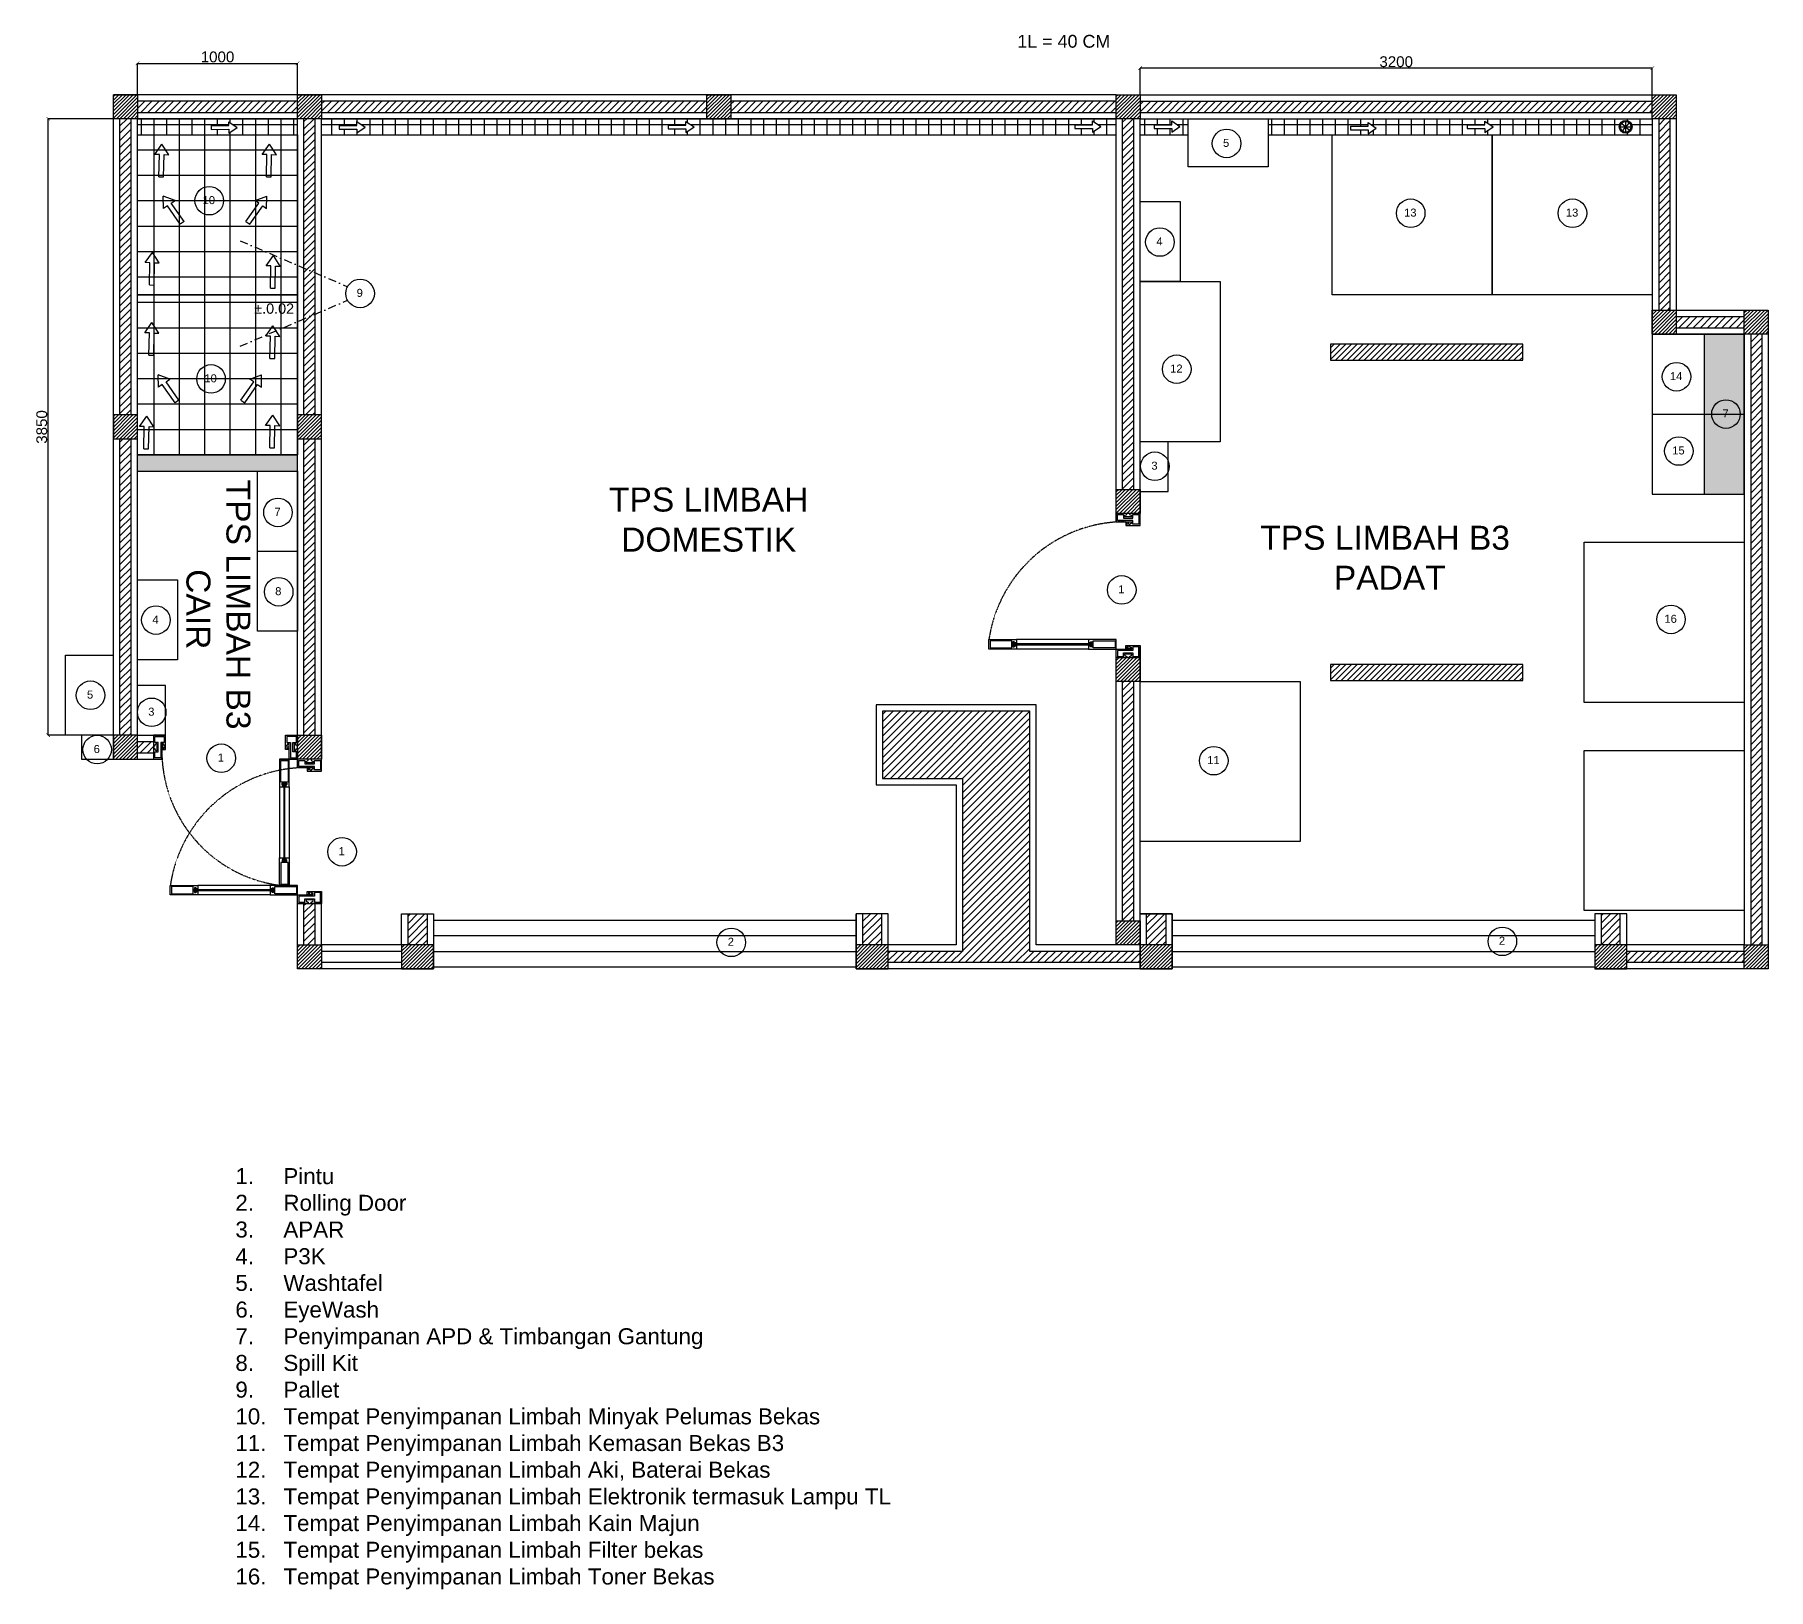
# Model space of a CAD drawing. Header units: millimetres. Extents: x -152054 to 94068, y -14280 to 90567.
# Drawn here: x -100124 to -89291, y 36570 to 46280 of the extents above; entities that cross this region are included whole.
import ezdxf

# ---------------------------------------------------------------- set-up
doc = ezdxf.new("R2010")
doc.units = ezdxf.units.MM
doc.linetypes.add('DASHDOT', pattern=[1, 0.5, -0.25, 0, -0.25])
doc.linetypes.add('HIDDEN', pattern=[0.375, 0.25, -0.125])
doc.layers.add('ALM', color=120, linetype='Continuous')
doc.styles.get("Standard").update_dxf_attribs({"font": 'arial.ttf'})
doc.dimstyles.new('ISO-25', dxfattribs={"dimtxt": 67.5, "dimasz": 22.5, "dimexe": 1.25, "dimexo": 0.625, "dimgap": 5.63, "dimtad": 1, "dimtoh": 1, "dimdec": 0, "dimtxsty": 'Standard', "dimblk": 'ARCHTICK', "dimcen": 2.5, "dimclrd": 40, "dimclre": 40, "dimclrt": 1, "dimadec": 0, "dimazin": 0, "dimtfac": 1, "dimtdec": 0, "dimtmove": 0, "dimatfit": 3, "dimldrblk": 'BOXFILLED', "dimfxl": 1, "dimarcsym": 0})

# ---------------------------------------------------------------- blocks, each defined once
blk = doc.blocks.new('_ArchTick')
at = {"color": 0, "linetype": 'ByBlock', "const_width": 0.15}
blk.add_lwpolyline([(-0.5, -0.5), (0.5, 0.5)], dxfattribs=at)
blk = doc.blocks.new('*D44')
at = {"color": 40, "lineweight": -2, "transparency": 16777216}
for p, q in [((-99631, 45755), (-100040, 45755)), ((-100039, 41905), (-100039, 45755)), ((-99631, 41905), (-100040, 41905))]:
    blk.add_line(p, q, dxfattribs=at)
at = {"layer": 'Defpoints', "color": 0, "transparency": 16777216}
for p in [(-100039, 45755), (-99631, 45755), (-99631, 41905)]:
    blk.add_point(p, dxfattribs=at)
at = {"color": 40, "lineweight": -2, "transparency": 16777216, "xscale": 22.5, "yscale": 22.5, "zscale": 22.5}
for p, rotation in [((-100039, 45755), 90), ((-100039, 41905), 270)]:
    blk.add_blockref('_ArchTick', p, dxfattribs=dict(at, rotation=rotation))
at = {"color": 1, "transparency": 16777216, "insert": (-100079, 43830), "char_height": 67.5, "attachment_point": 5, "rotation": 90}
blk.add_mtext('3850', dxfattribs=at)
blk = doc.blocks.new('_BoxFilled')
at = {"color": 0, "linetype": 'ByBlock', "lineweight": -2}
blk.add_line((-0.5, 0), (-1, 0), dxfattribs=at)
at = {"color": 0, "linetype": 'ByBlock'}
blk.add_solid([(-0.5, 0.5), (0.5, 0.5), (-0.5, -0.5), (0.5, -0.5)], dxfattribs=at)
blk = doc.blocks.new('*D45')
at = {"color": 40, "lineweight": -2, "transparency": 16777216}
for p, q in [((-99481, 45906), (-99481, 46102)), ((-99481, 46101), (-98481, 46101)), ((-98481, 45906), (-98481, 46102))]:
    blk.add_line(p, q, dxfattribs=at)
at = {"layer": 'Defpoints', "color": 0, "transparency": 16777216}
for p in [(-98481, 46101), (-99481, 45905), (-98481, 45905)]:
    blk.add_point(p, dxfattribs=at)
at = {"color": 40, "lineweight": -2, "transparency": 16777216, "xscale": 22.5, "yscale": 22.5, "zscale": 22.5, "rotation": 180}
blk.add_blockref('_ArchTick', (-99481, 46101), dxfattribs=at)
at = {"color": 40, "lineweight": -2, "transparency": 16777216, "xscale": 22.5, "yscale": 22.5, "zscale": 22.5}
blk.add_blockref('_ArchTick', (-98481, 46101), dxfattribs=at)
at = {"color": 1, "transparency": 16777216, "insert": (-98981, 46141), "char_height": 67.5, "attachment_point": 5}
blk.add_mtext('1000', dxfattribs=at)
blk = doc.blocks.new('*D52')
at = {"color": 40, "lineweight": -2, "transparency": 16777216}
for p, q in [((-93216, 45906), (-93216, 46072)), ((-90016, 46071), (-93216, 46071)), ((-90016, 45906), (-90016, 46072))]:
    blk.add_line(p, q, dxfattribs=at)
at = {"layer": 'Defpoints', "color": 0, "transparency": 16777216}
for p in [(-93216, 46071), (-93216, 45905), (-90016, 45905)]:
    blk.add_point(p, dxfattribs=at)
at = {"color": 40, "lineweight": -2, "transparency": 16777216, "xscale": 22.5, "yscale": 22.5, "zscale": 22.5, "rotation": 180}
blk.add_blockref('_ArchTick', (-93216, 46071), dxfattribs=at)
at = {"color": 40, "lineweight": -2, "transparency": 16777216, "xscale": 22.5, "yscale": 22.5, "zscale": 22.5}
blk.add_blockref('_ArchTick', (-90016, 46071), dxfattribs=at)
at = {"color": 1, "transparency": 16777216, "insert": (-91616, 46111), "char_height": 67.5, "attachment_point": 5}
blk.add_mtext('3200', dxfattribs=at)

msp = doc.modelspace()

# ---------------------------------------------------------------- hatches: boundary and pattern name
at = {"transparency": 33554559}
h = msp.add_hatch(dxfattribs=at)
h.set_pattern_fill('ANSI31', color=1, scale=5)
h.paths.add_polyline_path([(-99480.7, 45905), (-99630.7, 45905), (-99630.7, 45755), (-99480.7, 45755)])
h = msp.add_hatch(dxfattribs=at)
h.set_pattern_fill('ANSI31', color=1, scale=5)
h.paths.add_polyline_path([(-98330.7, 45905), (-98480.7, 45905), (-98480.7, 45755), (-98330.7, 45755)])
h.paths.add_polyline_path([(-95773.2, 45905), (-95923.2, 45905), (-95923.2, 45755), (-95773.2, 45755)])
h.paths.add_polyline_path([(-93215.7, 45905), (-93365.7, 45905), (-93365.7, 45755), (-93215.7, 45755)])
h.paths.add_polyline_path([(-89865.7, 45905), (-90015.7, 45905), (-90015.7, 45755), (-89865.7, 45755)])
h.paths.add_polyline_path([(-89865.7, 44560), (-90015.7, 44560), (-90015.7, 44410), (-89865.7, 44410)])
h.paths.add_polyline_path([(-89290.7, 44560), (-89440.7, 44560), (-89440.7, 44410), (-89290.7, 44410)])
h.paths.add_polyline_path([(-89290.7, 40595), (-89440.7, 40595), (-89440.7, 40445), (-89290.7, 40445)])
h.paths.add_polyline_path([(-90175.7, 40595), (-90375.7, 40595), (-90375.7, 40445), (-90175.7, 40445)])
h.paths.add_polyline_path([(-93015.7, 40595), (-93215.7, 40595), (-93215.7, 40445), (-93015.7, 40445)])
h.paths.add_polyline_path([(-93215.7, 40745), (-93365.7, 40745), (-93365.7, 40595), (-93215.7, 40595)])
h.paths.add_polyline_path([(-94790.7, 40595), (-94990.7, 40595), (-94990.7, 40445), (-94790.7, 40445)])
h.paths.add_polyline_path([(-93215.7, 42390), (-93365.4, 42390), (-93365.4, 42240), (-93215.7, 42240)])
h.paths.add_polyline_path([(-97630.5, 40595), (-97830.5, 40595), (-97830.5, 40445), (-97630.5, 40445)])
h.paths.add_polyline_path([(-98330.7, 40595), (-98480.7, 40595), (-98480.7, 40445), (-98330.7, 40445)])
h.paths.add_polyline_path([(-98330.7, 41905), (-98480.7, 41905), (-98480.7, 41755), (-98330.7, 41755)])
h.paths.add_polyline_path([(-99480.7, 41905), (-99630.7, 41905), (-99630.7, 41755), (-99480.7, 41755)])
h.paths.add_polyline_path([(-98330.7, 43905), (-98480.7, 43905), (-98480.7, 43755), (-98330.7, 43755)])
h.paths.add_polyline_path([(-99480.7, 43905), (-99630.7, 43905), (-99630.7, 43755), (-99480.7, 43755)])
h = msp.add_hatch()
h.set_pattern_fill('ANSI31', color=1, scale=10)
h.paths.add_polyline_path([(-98480.7, 45865), (-99480.7, 45865), (-99480.7, 45795), (-98480.7, 45795)])
h = msp.add_hatch()
h.set_pattern_fill('ANSI31', color=1, scale=10)
h.paths.add_polyline_path([(-95923.2, 45865), (-98330.7, 45865), (-98330.7, 45795), (-95923.2, 45795)])
h = msp.add_hatch()
h.set_pattern_fill('ANSI31', color=1, scale=10)
h.paths.add_polyline_path([(-93365.7, 45865), (-95773.2, 45865), (-95773.2, 45795), (-93365.7, 45795)])
h = msp.add_hatch()
h.set_pattern_fill('ANSI31', color=1, scale=10)
h.paths.add_polyline_path([(-90015.7, 45865), (-93215.7, 45865), (-93215.7, 45795), (-90015.7, 45795)])
h = msp.add_hatch()
h.set_pattern_fill('ANSI31', color=1, scale=10)
h.paths.add_polyline_path([(-99520.7, 45755), (-99590.7, 45755), (-99590.7, 43905), (-99520.7, 43905)])
h = msp.add_hatch()
h.set_pattern_fill('ANSI37', color=4, scale=25, angle=45)
h.paths.add_polyline_path([(-90015.7, 45755), (-92415.7, 45755), (-92415.7, 45655), (-90015.7, 45655)])
h.paths.add_polyline_path([(-91172, 45716.5), (-91061.9, 45716.7), (-91061.9, 45739.9), (-91010.8, 45705.2), (-91061.8, 45670.2), (-91061.8, 45693.5), (-91172, 45693.3)], flags=16)
h.paths.add_polyline_path([(-91740.2, 45696.7), (-91791.2, 45661.8), (-91791.3, 45685), (-91901.4, 45684.9), (-91901.4, 45708.1), (-91791.3, 45708.3), (-91791.3, 45731.5)], flags=16)
h.paths.add_polyline_path([(-90142.4, 45705, -1), (-90222.3, 45705, -1)], flags=16)
h.paths.add_polyline_path([(-90148.9, 45705, -1), (-90215.9, 45705, -1)], flags=0)
h.paths.add_polyline_path([(-92915.7, 45755), (-93215.7, 45755), (-93215.7, 45655), (-92915.7, 45655)])
h.paths.add_polyline_path([(-93129, 45717.9), (-93018.9, 45718.1), (-93018.9, 45741.3), (-92967.8, 45706.5), (-93018.8, 45671.6), (-93018.8, 45694.8), (-93129, 45694.7)], flags=16)
h.paths.add_polyline_path([(-93365.7, 45755), (-98330.7, 45755), (-98330.7, 45655), (-93365.7, 45655)])
h.paths.add_polyline_path([(-96003.3, 45704), (-96054.3, 45669), (-96054.3, 45692.3), (-96164.4, 45692.1), (-96164.4, 45715.4), (-96054.3, 45715.5), (-96054.4, 45738.8)], flags=16)
h.paths.add_polyline_path([(-93623.7, 45694.6), (-93623.7, 45717.9), (-93513.6, 45718), (-93513.7, 45741.3), (-93462.6, 45706.5), (-93513.6, 45671.6), (-93513.6, 45694.8)], flags=16)
h.paths.add_polyline_path([(-98058.8, 45702.2), (-98109.8, 45667.3), (-98109.8, 45690.5), (-98219.9, 45690.4), (-98219.9, 45713.6), (-98109.8, 45713.8), (-98109.9, 45737)], flags=16)
h.paths.add_polyline_path([(-98480.7, 45755), (-99480.7, 45755), (-99480.7, 45655), (-98480.7, 45655)])
h.paths.add_polyline_path([(-98859.1, 45700.9), (-98910.1, 45665.9), (-98910.1, 45689.2), (-99020.2, 45689), (-99020.3, 45712.2), (-98910.2, 45712.4), (-98910.2, 45735.6)], flags=16)
h = msp.add_hatch()
h.set_pattern_fill('ANSI31', color=1, scale=10)
h.paths.add_polyline_path([(-98370.7, 45755), (-98440.7, 45755), (-98440.7, 43905), (-98370.7, 43905)])
h = msp.add_hatch()
h.set_pattern_fill('ANSI31', color=1, scale=10)
h.paths.add_polyline_path([(-93255.7, 45755), (-93325.7, 45755), (-93325.7, 43440.3), (-93255.7, 43440.3)])
h = msp.add_hatch()
h.set_pattern_fill('ANSI31', color=1, scale=10)
h.paths.add_polyline_path([(-89905.7, 45755), (-89975.7, 45755), (-89975.7, 44560), (-89905.7, 44560)])
at = {"true_color": 0x939598, "transparency": 33554483}
h = msp.add_hatch(dxfattribs=at)
h.set_pattern_fill('ANSI37', color=252, scale=50, angle=45)
h.paths.add_polyline_path([(-98480.7, 45655), (-99480.7, 45655), (-99480.7, 44655), (-98480.7, 44655)])
h.paths.add_polyline_path([(-98480.7, 44655), (-99480.7, 44655), (-99480.7, 43655), (-98480.7, 43655)])
h = msp.add_hatch()
h.set_pattern_fill('ANSI31', color=1, scale=10)
h.paths.add_polyline_path([(-89440.7, 44520), (-89865.7, 44520), (-89865.7, 44450), (-89440.7, 44450)])
at = {"true_color": 0xf8d731}
h = msp.add_hatch(dxfattribs=at)
h.set_pattern_fill('ANSI31', color=40, scale=8)
h.set_pattern_definition([(45, (5075.41, -4810.244), (-17.960512, 17.960512), [])])
h.paths.add_polyline_path([(-90825.5, 44346.3), (-92025.5, 44346.3), (-92025.5, 44296.3), (-92025.5, 44246.3), (-90825.5, 44246.3)])
at = {"true_color": 0x939598}
h = msp.add_hatch(color=252, dxfattribs=at)
h.dxf.hatch_style = 1
h.paths.add_polyline_path([(-89440.7, 44410), (-89690.7, 44410), (-89690.7, 43410), (-89440.7, 43410)])
h = msp.add_hatch()
h.set_pattern_fill('ANSI31', color=1, scale=10)
h.paths.add_polyline_path([(-89330.7, 44410), (-89400.7, 44410), (-89400.7, 40595), (-89330.7, 40595)])
h = msp.add_hatch()
h.set_pattern_fill('ANSI31', color=1, scale=10)
h.paths.add_polyline_path([(-99520.7, 43755), (-99590.7, 43755), (-99590.7, 41905), (-99520.7, 41905)])
h = msp.add_hatch()
h.set_pattern_fill('ANSI31', color=1, scale=10)
h.paths.add_polyline_path([(-98370.7, 43755), (-98440.7, 43755), (-98440.7, 41905), (-98370.7, 41905)])
h = msp.add_hatch(color=252, dxfattribs=at)
h.dxf.hatch_style = 1
h.paths.add_polyline_path([(-98480.7, 43655), (-99480.7, 43655), (-99480.7, 43555), (-98480.7, 43555)])
at = {"transparency": 33554559}
h = msp.add_hatch(dxfattribs=at)
h.set_pattern_fill('ANSI31', color=1, scale=5)
h.paths.add_polyline_path([(-93215.7, 43440.3), (-93365.7, 43440.3), (-93365.7, 43290.3), (-93215.7, 43290.3)])
at = {"true_color": 0xed1f24}
h = msp.add_hatch(dxfattribs=at)
h.set_pattern_fill('ANSI31', color=240, scale=15, angle=-90)
h.set_pattern_definition([(315, (-96508.226, 49931.14), (33.67596, 33.67596), [])])
h.paths.add_polyline_path([(-93268.1, 42450.6), (-93281.6, 42457.3), (-93283.1, 42456.4), (-93269.6, 42449.7)])
at = {"true_color": 0xf8d731}
h = msp.add_hatch(dxfattribs=at)
h.set_pattern_fill('ANSI31', color=40, scale=8)
h.set_pattern_definition([(45, (5075.41, -6810.244), (-17.960512, 17.960512), [])])
h.paths.add_polyline_path([(-90825.5, 42346.3), (-92025.5, 42346.3), (-92025.5, 42296.3), (-92025.5, 42246.3), (-90825.5, 42246.3)])
h = msp.add_hatch()
h.set_pattern_fill('ANSI31', color=1, scale=10)
h.paths.add_polyline_path([(-93255.7, 42240), (-93325.7, 42240), (-93325.7, 40745), (-93255.7, 40745)])
h = msp.add_hatch()
h.set_pattern_fill('ANSI31', color=1, scale=10)
h.paths.add_polyline_path([(-93215.7, 40555), (-93905.7, 40555), (-93905.7, 42055), (-94825.7, 42055), (-94825.7, 41635), (-94615.7, 41635), (-94325.7, 41635), (-94325.7, 40555), (-94790.7, 40555), (-94790.7, 40485), (-93215.7, 40485)])
h = msp.add_hatch()
h.set_pattern_fill('ANSI31', color=1, scale=10)
h.paths.add_polyline_path([(-99381, 41865), (-99480.7, 41865), (-99480.7, 41795), (-99381, 41795)])
at = {"true_color": 0xed1f24}
h = msp.add_hatch(dxfattribs=at)
h.set_pattern_fill('ANSI31', color=240, scale=15)
h.set_pattern_definition([(45, (-106021.87, 38612.424), (-33.67596, 33.67596), [])])
h.paths.add_polyline_path([(-98541.3, 41852.5), (-98548.1, 41839.1), (-98547.2, 41837.6), (-98540.4, 41851)])
h = msp.add_hatch()
h.set_pattern_fill('ANSI31', color=1, scale=10)
h.paths.add_polyline_path([(-98370.7, 40854.6), (-98440.7, 40854.6), (-98440.7, 40595), (-98370.7, 40595)])
h = msp.add_hatch(dxfattribs=at)
h.set_pattern_fill('ANSI31', color=240, scale=15, angle=-90)
h.set_pattern_definition([(315, (-101623.226, 48395.79), (33.67596, 33.67596), [])])
h.paths.add_polyline_path([(-98383.1, 40915.3), (-98396.6, 40922), (-98398.1, 40921.1), (-98384.6, 40914.3)])
h = msp.add_hatch()
h.set_pattern_fill('ANSI31', color=1, scale=10)
h.paths.add_polyline_path([(-97670.5, 40790), (-97790.7, 40790), (-97790.7, 40595), (-97670.5, 40595)])
h = msp.add_hatch()
h.set_pattern_fill('ANSI31', color=1, scale=10)
h.paths.add_polyline_path([(-94830.7, 40790), (-94950.7, 40790), (-94950.7, 40595), (-94830.7, 40595)])
h = msp.add_hatch()
h.set_pattern_fill('ANSI31', color=1, scale=10)
h.paths.add_polyline_path([(-93055.7, 40790), (-93175.7, 40790), (-93175.7, 40595), (-93055.7, 40595)])
h = msp.add_hatch()
h.set_pattern_fill('ANSI31', color=1, scale=10)
h.paths.add_polyline_path([(-90215.7, 40790), (-90335.7, 40790), (-90335.7, 40595), (-90215.7, 40595)])
h = msp.add_hatch()
h.set_pattern_fill('ANSI31', color=1, scale=10)
h.paths.add_polyline_path([(-89440.7, 40555), (-90175.7, 40555), (-90175.7, 40485), (-89440.7, 40485)])

# ---------------------------------------------------------------- linework, layer by layer
for points in [[(-93365.7, 45905), (-99630.7, 45905)], [(-99630.7, 41755), (-99630.7, 45905)], [(-98480.7, 45865), (-99480.7, 45865)], [(-95923.2, 45865), (-98330.7, 45865)], [(-93365.7, 45865), (-95773.2, 45865)], [(-93365.7, 45905), (-89865.7, 45905), (-89865.7, 44560), (-89290.7, 44560), (-89290.7, 40445), (-90325.7, 40445)], [(-93215.7, 45865), (-90015.7, 45865)], [(-99590.7, 43905), (-99590.7, 45755)], [(-99520.7, 43905), (-99520.7, 45755)], [(-99480.7, 45795), (-98480.7, 45795)], [(-99480.7, 41905), (-99480.7, 45755)], [(-98480.7, 45755), (-99480.7, 45755)], [(-99480.7, 45755), (-98480.7, 45755)], [(-98910.2, 45712.4), (-98910.2, 45735.6), (-98859.1, 45700.9)], [(-98480.7, 41905), (-98480.7, 45755)], [(-98440.7, 43905), (-98440.7, 45755)], [(-98370.7, 43905), (-98370.7, 45755)], [(-98330.7, 45795), (-95923.2, 45795)], [(-98330.7, 41795), (-98330.7, 45755)], [(-93365.7, 45755), (-98330.7, 45755)], [(-98330.7, 45755), (-93365.7, 45755)], [(-98109.8, 45713.8), (-98109.9, 45737), (-98058.8, 45702.2)], [(-96164.4, 45715.4), (-96054.3, 45715.5)], [(-96164.4, 45715.4), (-96164.4, 45692.1)], [(-96054.3, 45715.5), (-96054.4, 45738.8), (-96003.3, 45704)], [(-95773.2, 45795), (-93365.7, 45795)], [(-93623.7, 45717.9), (-93513.6, 45718)], [(-93623.7, 45717.9), (-93623.7, 45694.6)], [(-93513.6, 45718), (-93513.7, 45741.3), (-93462.6, 45706.5)], [(-93365.7, 43236), (-93365.7, 45755)], [(-93325.7, 43440.3), (-93325.7, 45755)], [(-93255.7, 43440.3), (-93255.7, 45755)], [(-93215.7, 45795), (-90015.7, 45795)], [(-93215.7, 43215.4), (-93215.7, 45755), (-90015.7, 45755), (-90015.7, 44410), (-89440.7, 44410), (-89440.7, 40595), (-90175.7, 40595), (-90175.7, 40790), (-90375.7, 40790), (-90375.7, 40595)], [(-93215.7, 45755), (-90015.7, 45755)], [(-93129, 45717.9), (-93018.9, 45718.1)], [(-93129, 45717.9), (-93129, 45694.7)], [(-93018.9, 45718.1), (-93018.9, 45741.3), (-92967.8, 45706.5)], [(-92915.7, 45755), (-92415.7, 45755), (-92415.7, 45455), (-92915.7, 45455), (-92915.7, 45755)], [(-91791.3, 45708.3), (-91791.3, 45731.5), (-91740.2, 45696.7)], [(-91172, 45716.5), (-91061.9, 45716.7)], [(-91172, 45716.5), (-91172, 45693.3)], [(-91061.9, 45716.7), (-91061.9, 45739.9), (-91010.8, 45705.2)], [(-90207.5, 45727.1), (-90157.2, 45682.9)], [(-90160.3, 45730.1), (-90204.5, 45679.8)], [(-90182.4, 45738.4), (-90182.4, 45671.5)], [(-89975.7, 45755), (-89975.7, 44560)], [(-89905.7, 45755), (-89905.7, 44560)], [(-99480.7, 45655), (-98480.7, 45655)], [(-99480.7, 45655), (-98480.7, 45655), (-98480.7, 44655), (-99480.7, 44655), (-99480.7, 45655)], [(-99020.3, 45712.2), (-98910.2, 45712.4)], [(-99020.3, 45712.2), (-99020.2, 45689)], [(-99020.2, 45689), (-98910.1, 45689.2)], [(-98910.1, 45689.2), (-98910.1, 45665.9), (-98859.1, 45700.9)], [(-98330.7, 45655), (-93365.7, 45655)], [(-98219.9, 45713.6), (-98109.8, 45713.8)], [(-98219.9, 45713.6), (-98219.9, 45690.4)], [(-98219.9, 45690.4), (-98109.8, 45690.5)], [(-98109.8, 45690.5), (-98109.8, 45667.3), (-98058.8, 45702.2)], [(-96164.4, 45692.1), (-96054.3, 45692.3)], [(-96054.3, 45692.3), (-96054.3, 45669), (-96003.3, 45704)], [(-93623.7, 45694.6), (-93513.6, 45694.8)], [(-93513.6, 45694.8), (-93513.6, 45671.6), (-93462.6, 45706.5)], [(-93215.7, 45655), (-92915.7, 45655)], [(-93129, 45694.7), (-93018.8, 45694.8)], [(-93018.8, 45694.8), (-93018.8, 45671.6), (-92967.8, 45706.5)], [(-92415.7, 45655), (-90015.7, 45655)], [(-92015.7, 45655), (-91015.7, 45655), (-91015.7, 44655), (-92015.7, 44655), (-92015.7, 45655)], [(-91901.4, 45708.1), (-91791.3, 45708.3)], [(-91901.4, 45708.1), (-91901.4, 45684.9)], [(-91901.4, 45684.9), (-91791.3, 45685)], [(-91791.3, 45685), (-91791.2, 45661.8), (-91740.2, 45696.7)], [(-91172, 45693.3), (-91061.8, 45693.5)], [(-91061.8, 45693.5), (-91061.8, 45670.2), (-91010.8, 45705.2)], [(-91015.7, 45655), (-90015.7, 45655), (-90015.7, 44655), (-91015.7, 44655), (-91015.7, 45655)], [(-90215.9, 45705), (-90148.9, 45705)], [(-99344.4, 45531.6), (-99373.7, 45532.2), (-99328.4, 45595.8)], [(-99347, 45392.6), (-99344.4, 45531.6)], [(-99315, 45531.1), (-99285.6, 45530.5), (-99328.4, 45595.8)], [(-99317.7, 45392), (-99315, 45531.1)], [(-98672.2, 45531.6), (-98701.6, 45532.2), (-98656.3, 45595.8)], [(-98674.9, 45392.6), (-98672.2, 45531.6)], [(-98642.9, 45531.1), (-98613.5, 45530.5), (-98656.3, 45595.8)], [(-98645.5, 45392), (-98642.9, 45531.1)], [(-99347, 45392.6), (-99317.7, 45392)], [(-98674.9, 45392.6), (-98645.5, 45392)], [(-99294.5, 45210.8), (-99318.5, 45193.8), (-99319.8, 45271.9)], [(-99270.6, 45227.7), (-99246.6, 45244.7), (-99319.8, 45271.9)], [(-99214.3, 45097.2), (-99294.5, 45210.8)], [(-99190.3, 45114.2), (-99270.6, 45227.7)], [(-98803.1, 45114.2), (-98722.9, 45227.7)], [(-98779.2, 45097.2), (-98698.9, 45210.8)], [(-98722.9, 45227.7), (-98746.8, 45244.7), (-98673.7, 45271.9)], [(-98698.9, 45210.8), (-98674.9, 45193.8), (-98673.7, 45271.9)], [(-93215.7, 45237.6), (-92965.7, 45237.6), (-92965.7, 44737.6), (-93215.7, 44737.6), (-93215.7, 45237.6)], [(-99190.3, 45114.2), (-99214.3, 45097.2)], [(-98803.1, 45114.2), (-98779.2, 45097.2)], [(-99403.6, 44856.1), (-99432.9, 44856.6), (-99387.7, 44920.3)], [(-99406.3, 44717), (-99403.6, 44856.1)], [(-99374.2, 44855.5), (-99344.9, 44854.9), (-99387.7, 44920.3)], [(-99376.9, 44716.4), (-99374.2, 44855.5)], [(-98647.5, 44836), (-98676.8, 44836.5), (-98631.5, 44900.2)], [(-98618.1, 44835.4), (-98588.8, 44834.8), (-98631.5, 44900.2)], [(-98650.1, 44696.9), (-98647.5, 44836)], [(-98620.8, 44696.3), (-98618.1, 44835.4)], [(-99480.7, 44655), (-98480.7, 44655), (-98480.7, 43655), (-99480.7, 43655), (-99480.7, 44655)], [(-99406.3, 44717), (-99376.9, 44716.4)], [(-98650.1, 44696.9), (-98620.8, 44696.3)], [(-93215.7, 44737.6), (-92715.7, 44737.6), (-92715.7, 43737.6), (-93215.7, 43737.6), (-93215.7, 44737.6)], [(-99406.5, 44417.4), (-99435.8, 44417.9), (-99390.6, 44481.6)], [(-99409.2, 44278.3), (-99406.5, 44417.4)], [(-99377.1, 44416.8), (-99347.8, 44416.2), (-99390.6, 44481.6)], [(-99379.8, 44277.7), (-99377.1, 44416.8)], [(-98650.4, 44397.3), (-98679.7, 44397.8), (-98634.5, 44461.5)], [(-98621, 44396.7), (-98591.7, 44396.1), (-98634.5, 44461.5)], [(-89865.7, 44520), (-89440.7, 44520)], [(-89865.7, 44450), (-89440.7, 44450)], [(-98653.1, 44258.2), (-98650.4, 44397.3)], [(-98623.7, 44257.6), (-98621, 44396.7)], [(-92025.5, 44296.3), (-92025.5, 44246.3), (-90825.5, 44246.3), (-90825.5, 44346.3), (-92025.5, 44346.3), (-92025.5, 44296.3)], [(-89690.7, 44410), (-89690.7, 43410), (-89440.7, 43410), (-89440.7, 44410), (-89690.7, 44410)], [(-89400.7, 44410), (-89400.7, 40595)], [(-89330.7, 44410), (-89330.7, 40595)], [(-99409.2, 44278.3), (-99379.8, 44277.7)], [(-98653.1, 44258.2), (-98623.7, 44257.6)], [(-99326.6, 44095), (-99350.6, 44078.1), (-99351.8, 44156.2)], [(-99302.6, 44112), (-99278.6, 44128.9), (-99351.8, 44156.2)], [(-99246.3, 43981.4), (-99326.6, 44095)], [(-99222.3, 43998.4), (-99302.6, 44112)], [(-98835.2, 43998.4), (-98754.9, 44112)], [(-98811.2, 43981.4), (-98730.9, 44095)], [(-98754.9, 44112), (-98778.9, 44128.9), (-98705.7, 44156.2)], [(-98730.9, 44095), (-98707, 44078.1), (-98705.7, 44156.2)], [(-99222.3, 43998.4), (-99246.3, 43981.4)], [(-98835.2, 43998.4), (-98811.2, 43981.4)], [(-99438.4, 43833.1), (-99467.7, 43833.6), (-99422.4, 43897.3)], [(-99409, 43832.5), (-99379.7, 43831.9), (-99422.4, 43897.3)], [(-98651.2, 43838.8), (-98680.6, 43839.4), (-98635.3, 43903)], [(-98621.9, 43838.2), (-98592.5, 43837.7), (-98635.3, 43903)], [(-90015.7, 43910), (-89440.7, 43910)], [(-99441, 43694), (-99438.4, 43833.1)], [(-99411.7, 43693.4), (-99409, 43832.5)], [(-98653.9, 43699.7), (-98651.2, 43838.8)], [(-98624.5, 43699.2), (-98621.9, 43838.2)], [(-99590.7, 41905), (-99590.7, 43755)], [(-99520.7, 41905), (-99520.7, 43755)], [(-99441, 43694), (-99411.7, 43693.4)], [(-98653.9, 43699.7), (-98624.5, 43699.2)], [(-98440.7, 41905), (-98440.7, 43755)], [(-98370.7, 41905), (-98370.7, 43755)], [(-93215.7, 43426.6), (-93041.2, 43426.6), (-93041.2, 43737.6), (-93215.7, 43737.6)], [(-99480.7, 43655), (-98480.7, 43655)], [(-99480.7, 43555), (-98480.7, 43555)], [(-98980.7, 43555), (-98480.7, 43555), (-98480.7, 42555), (-98730.7, 42555), (-98730.7, 43555)], [(-93215.7, 43290.3), (-93365.7, 43290.3)], [(-98730.7, 43055), (-98480.7, 43055)], [(-90440.7, 43110), (-89440.7, 43110), (-89440.7, 42110), (-90440.7, 42110), (-90440.7, 43110)], [(-99480.7, 42876.3), (-99230.7, 42876.3), (-99230.7, 42376.3), (-99480.7, 42376.3), (-99480.7, 42876.3)], [(-93365.7, 40595), (-93365.7, 42502.3)], [(-93215.7, 40790), (-93215.7, 42464.8)], [(-99630.7, 41905), (-99930.7, 41905), (-99930.7, 42405), (-99630.7, 42405)], [(-93365.4, 42390), (-93215.7, 42390)], [(-93340.7, 42390), (-93215.7, 42390)], [(-92025.5, 42296.3), (-92025.5, 42246.3), (-90825.5, 42246.3), (-90825.5, 42346.3), (-92025.5, 42346.3), (-92025.5, 42296.3)], [(-99480.7, 41905), (-99306.2, 41905), (-99306.2, 42216), (-99480.7, 42216)], [(-93325.7, 40745), (-93325.7, 42240)], [(-93255.7, 40745), (-93255.7, 42240)], [(-93215.7, 42240), (-92215.7, 42240), (-92215.7, 41240), (-93215.7, 41240), (-93215.7, 42240)], [(-93215.7, 40595), (-93865.7, 40595), (-93865.7, 42095), (-94865.7, 42095), (-94865.7, 41595), (-94615.7, 41595), (-94365.7, 41595)], [(-93215.7, 40555), (-93905.7, 40555), (-93905.7, 42055), (-94825.7, 42055), (-94825.7, 41635), (-94615.7, 41635), (-94325.7, 41635)], [(-99630.7, 41905), (-99830.7, 41905), (-99830.7, 41755), (-99630.7, 41755)], [(-99480.7, 41905), (-99306.2, 41905)], [(-99480.7, 41865), (-99381, 41865)], [(-99381, 41905), (-99381, 41755)], [(-98555.6, 41905), (-98480.7, 41905)], [(-98480.7, 41780), (-98480.7, 41905)], [(-98480.7, 41755.2), (-98480.7, 41905)], [(-99630.7, 41755), (-99326.7, 41755)], [(-99480.7, 41795), (-99381, 41795)], [(-98593, 41755), (-98480.7, 41755)], [(-98330.7, 41755), (-98480.7, 41755)], [(-98480.7, 41700.6), (-98480.7, 41755)], [(-98330.7, 41680.1), (-98330.7, 41795)], [(-90440.7, 41810), (-89440.7, 41810), (-89440.7, 40810), (-90440.7, 40810), (-90440.7, 41810)], [(-94325.7, 41635), (-94325.7, 40555)], [(-94365.7, 41595), (-94365.7, 40595)], [(-97830.7, 40445), (-98480.7, 40445), (-98480.7, 40966.9)], [(-98480.4, 40854.6), (-98330.7, 40854.6)], [(-98455.7, 40854.6), (-98330.7, 40854.6)], [(-98440.7, 40595), (-98440.7, 40854.6)], [(-98370.7, 40595), (-98370.7, 40854.6)], [(-97830.7, 40595), (-98330.7, 40595), (-98330.7, 40929.5)], [(-97830.7, 40595), (-97830.7, 40790), (-97630.5, 40790), (-97630.5, 40445), (-97830.7, 40445)], [(-97790.7, 40595), (-97790.7, 40790)], [(-97670.5, 40790), (-97670.5, 40595)], [(-97630.7, 40749.5), (-94990.7, 40749.5)], [(-94990.7, 40445), (-94990.7, 40790)], [(-94790.7, 40595), (-94790.7, 40790), (-94990.7, 40790), (-94990.7, 40595)], [(-94950.7, 40790), (-94950.7, 40595)], [(-94830.7, 40595), (-94830.7, 40790)], [(-94790.7, 40595), (-94790.7, 40790)], [(-93015.7, 40595), (-93015.7, 40790), (-93215.7, 40790), (-93215.7, 40790)], [(-93175.7, 40595), (-93175.7, 40790)], [(-93055.7, 40790), (-93055.7, 40595)], [(-93015.7, 40749.5), (-90375.7, 40749.5)], [(-90335.7, 40790), (-90335.7, 40595)], [(-90215.7, 40595), (-90215.7, 40790)], [(-97630.7, 40654.5), (-94990.7, 40654.5)], [(-93015.7, 40654.5), (-90375.7, 40654.5)], [(-97830.5, 40555), (-98330.7, 40555)], [(-97630.7, 40554.5), (-94990.7, 40554.5)], [(-94365.7, 40595), (-94790.7, 40595)], [(-94325.7, 40555), (-94790.7, 40555)], [(-93215.7, 40595), (-93865.7, 40595)], [(-93015.7, 40595), (-93015.7, 40445)], [(-93015.7, 40554.5), (-90375.7, 40554.5)], [(-90375.7, 40595), (-90375.7, 40445)], [(-89440.7, 40555), (-90175.7, 40555)], [(-97830.7, 40485), (-98330.7, 40485)], [(-97830.5, 40485), (-97830.7, 40485)], [(-97630.7, 40458.7), (-94990.7, 40458.7)], [(-93365.7, 40445), (-94990.7, 40445)], [(-93215.7, 40485), (-94790.7, 40485)], [(-93015.7, 40445), (-93365.7, 40445)], [(-93015.7, 40458.7), (-90375.7, 40458.7)], [(-90325.7, 40445), (-90375.7, 40445)], [(-89440.7, 40485), (-90175.7, 40485)]]:
    msp.add_lwpolyline(points)
for points in [[(-99630.7, 45905), (-99480.7, 45905), (-99480.7, 45755), (-99630.7, 45755)], [(-98330.7, 45755), (-98480.7, 45755), (-98480.7, 45905), (-98330.7, 45905)], [(-95773.2, 45755), (-95923.2, 45755), (-95923.2, 45905), (-95773.2, 45905)], [(-93215.7, 45755), (-93365.7, 45755), (-93365.7, 45905), (-93215.7, 45905)], [(-89865.7, 45755), (-90015.7, 45755), (-90015.7, 45905), (-89865.7, 45905)], [(-89865.7, 44410), (-90015.7, 44410), (-90015.7, 44560), (-89865.7, 44560)], [(-89290.7, 44410), (-89440.7, 44410), (-89440.7, 44560), (-89290.7, 44560)], [(-90015.7, 43410), (-89440.7, 43410), (-89440.7, 44410), (-90015.7, 44410)], [(-99630.7, 43755), (-99480.7, 43755), (-99480.7, 43905), (-99630.7, 43905)], [(-98480.7, 43755), (-98330.7, 43755), (-98330.7, 43905), (-98480.7, 43905)], [(-93215.7, 43290.3), (-93365.7, 43290.3), (-93365.7, 43440.3), (-93215.7, 43440.3)], [(-93215.4, 42240), (-93365.4, 42240), (-93365.4, 42390), (-93215.4, 42390)], [(-99630.7, 41755), (-99480.7, 41755), (-99480.7, 41905), (-99630.7, 41905)], [(-98330.7, 41755), (-98480.7, 41755), (-98480.7, 41905), (-98330.7, 41905)], [(-93215.7, 40595), (-93365.7, 40595), (-93365.7, 40745), (-93215.7, 40745)], [(-93015.7, 40445), (-93215.7, 40445), (-93215.7, 40790), (-93015.7, 40790)], [(-98330.7, 40445), (-98480.7, 40445), (-98480.7, 40595), (-98330.7, 40595)], [(-97830.5, 40445), (-97630.5, 40445), (-97630.5, 40595), (-97830.5, 40595)], [(-94990.7, 40445), (-94790.7, 40445), (-94790.7, 40595), (-94990.7, 40595)], [(-93215.7, 40445), (-93015.7, 40445), (-93015.7, 40595), (-93215.7, 40595)], [(-90375.7, 40445), (-90175.7, 40445), (-90175.7, 40595), (-90375.7, 40595)], [(-89290.7, 40445), (-89440.7, 40445), (-89440.7, 40595), (-89290.7, 40595)]]:
    msp.add_lwpolyline(points, close=True)
at = {"color": 5, "linetype": 'DASHDOT', "ltscale": 100}
for points in [[(-98840.4, 44993.5), (-98168.3, 44706.2)], [(-98840.4, 44334.3), (-98168.3, 44621.6)]]:
    msp.add_lwpolyline(points, dxfattribs=at)
for radius in [40, 33.5]:
    msp.add_circle((-90182.4, 45705), radius)
at = {"color": 5}
for centre in [(-92676, 45600.6), (-99032.9, 45243.2), (-91525.3, 45165.3), (-90514.5, 45165.3), (-93092.7, 44985), (-98089.8, 44663.9), (-99021.6, 44130.1), (-92987.1, 44191.1), (-89864.4, 44143.7), (-89555.5, 43910.5), (-89849.9, 43679.7), (-93123.9, 43584.6), (-98603.3, 43296.3), (-93330.7, 42812.5), (-98598.8, 42800.6), (-99365.8, 42623.8), (-89898.8, 42628.1), (-99774.7, 42154.6), (-99392.3, 42047.9), (-99733.1, 41814.9), (-98957.8, 41761.4), (-92755.8, 41745.6), (-98202.5, 41176.8), (-95770.9, 40611), (-90952.6, 40617.3)]:
    msp.add_circle(centre, 89.2, dxfattribs=at)
at = {"layer": 'ALM'}
for p, q in [((-93537.7, 42502.3), (-93988.7, 42502.3)), ((-93537.7, 42442.4), (-93988.7, 42442.4)), ((-98593, 41583), (-98593, 41131.9)), ((-98533.1, 41583), (-98533.1, 41131.9)), ((-98652.7, 40966.9), (-99103.7, 40966.9)), ((-98652.7, 40907), (-99103.7, 40907))]:
    msp.add_line(p, q, dxfattribs=at)
for points in [[(-93268.1, 43237.9), (-93268.1, 43229.7), (-93281.6, 43222.9), (-93281.6, 43215.4), (-93215.7, 43215.4), (-93215.7, 43290.3), (-93281.6, 43290.3), (-93281.6, 43282.8), (-93268.1, 43276.1), (-93268.1, 43268.6), (-93290.6, 43268.6), (-93313, 43268.6), (-93313, 43276.1), (-93299.6, 43282.8), (-93299.6, 43290.3), (-93365.4, 43290.3), (-93365.4, 43237.9)], [(-93358, 43245.4), (-93358, 43282.8), (-93320.5, 43282.8), (-93320.5, 43261.1), (-93290.6, 43261.1), (-93260.6, 43261.1), (-93260.6, 43282.8), (-93223.2, 43282.8), (-93223.2, 43222.9), (-93260.6, 43222.9), (-93260.6, 43245.4)], [(-93283.1, 43215.4), (-93283.1, 43223.8), (-93269.6, 43230.6), (-93269.6, 43236.4), (-93290.6, 43236.4), (-93290.6, 43222.9), (-93298.1, 43222.9), (-93298.1, 43236.4), (-93305.5, 43236.4), (-93305.5, 43215.4)], [(-93988.7, 42481.3), (-93996.2, 42481.3), (-94003, 42487.3), (-94010.4, 42487.3), (-94010.4, 42457.3), (-94003, 42457.3), (-93996.2, 42463.3), (-93988.7, 42463.3), (-93988.7, 42442.4), (-94160.9, 42442.4), (-94160.9, 42449.9), (-94160.9, 42449.9), (-94160.9, 42494.8), (-94160.9, 42494.8), (-94160.9, 42502.3), (-93988.7, 42502.3)], [(-94017.9, 42494.8), (-94153.5, 42494.8), (-94153.5, 42449.9), (-94017.9, 42449.9)], [(-93537.7, 42481.3), (-93530.2, 42481.3), (-93523.4, 42487.3), (-93515.9, 42487.3), (-93515.9, 42457.3), (-93523.4, 42457.3), (-93530.2, 42463.3), (-93537.7, 42463.3), (-93537.7, 42442.4), (-93365.4, 42442.4), (-93365.4, 42449.9), (-93365.4, 42449.9), (-93365.4, 42494.8), (-93365.4, 42494.8), (-93365.4, 42502.3), (-93537.7, 42502.3)], [(-93508.5, 42494.8), (-93372.9, 42494.8), (-93372.9, 42449.9), (-93508.5, 42449.9)], [(-93268.1, 42442.4), (-93268.1, 42450.6), (-93281.6, 42457.3), (-93281.6, 42464.8), (-93215.7, 42464.8), (-93215.7, 42390), (-93281.6, 42390), (-93281.6, 42397.4), (-93268.1, 42404.2), (-93268.1, 42411.7), (-93290.6, 42411.7), (-93313, 42411.7), (-93313, 42404.2), (-93299.6, 42397.4), (-93299.6, 42390), (-93365.4, 42390), (-93365.4, 42442.4)], [(-93283.1, 42464.8), (-93283.1, 42456.4), (-93269.6, 42449.7), (-93269.6, 42443.9), (-93290.6, 42443.9), (-93290.6, 42457.3), (-93298.1, 42457.3), (-93298.1, 42443.9), (-93305.5, 42443.9), (-93305.5, 42464.8)], [(-93358, 42434.9), (-93358, 42397.4), (-93320.5, 42397.4), (-93320.5, 42419.2), (-93290.6, 42419.2), (-93260.6, 42419.2), (-93260.6, 42397.4), (-93223.2, 42397.4), (-93223.2, 42457.3), (-93260.6, 42457.3), (-93260.6, 42434.9)], [(-99328.6, 41852.5), (-99320.4, 41852.5), (-99313.7, 41839.1), (-99306.2, 41839.1), (-99306.2, 41905), (-99381, 41905), (-99381, 41839.1), (-99373.6, 41839.1), (-99366.8, 41852.5), (-99359.3, 41852.5), (-99359.3, 41830.1), (-99359.3, 41807.6), (-99366.8, 41807.6), (-99373.6, 41821.1), (-99381, 41821.1), (-99381, 41755.2), (-99328.6, 41755.2)], [(-99336.1, 41762.7), (-99373.6, 41762.7), (-99373.6, 41800.1), (-99351.8, 41800.1), (-99351.8, 41830.1), (-99351.8, 41860), (-99373.6, 41860), (-99373.6, 41897.5), (-99313.7, 41897.5), (-99313.7, 41860), (-99336.1, 41860)], [(-99306.2, 41837.6), (-99314.6, 41837.6), (-99321.3, 41851), (-99327.1, 41851), (-99327.1, 41830.1), (-99313.7, 41830.1), (-99313.7, 41822.6), (-99327.1, 41822.6), (-99327.1, 41815.1), (-99306.2, 41815.1)], [(-98533.1, 41852.5), (-98541.3, 41852.5), (-98548.1, 41839.1), (-98555.6, 41839.1), (-98555.6, 41905), (-98480.7, 41905), (-98480.7, 41839.1), (-98488.2, 41839.1), (-98494.9, 41852.5), (-98502.4, 41852.5), (-98502.4, 41830.1), (-98502.4, 41807.6), (-98494.9, 41807.6), (-98488.2, 41821.1), (-98480.7, 41821.1), (-98480.7, 41755.2), (-98533.1, 41755.2)], [(-98555.6, 41837.6), (-98547.2, 41837.6), (-98540.4, 41851), (-98534.6, 41851), (-98534.6, 41830.1), (-98548.1, 41830.1), (-98548.1, 41822.6), (-98534.6, 41822.6), (-98534.6, 41815.1), (-98555.6, 41815.1)], [(-98525.6, 41762.7), (-98488.2, 41762.7), (-98488.2, 41800.1), (-98509.9, 41800.1), (-98509.9, 41830.1), (-98509.9, 41860), (-98488.2, 41860), (-98488.2, 41897.5), (-98548.1, 41897.5), (-98548.1, 41860), (-98525.6, 41860)], [(-98572, 41583), (-98572, 41590.5), (-98578, 41597.2), (-98578, 41604.7), (-98548.1, 41604.7), (-98548.1, 41597.2), (-98554.1, 41590.5), (-98554.1, 41583), (-98533.1, 41583), (-98533.1, 41755.2), (-98540.6, 41755.2), (-98540.6, 41755.2), (-98585.5, 41755.2), (-98585.5, 41755.2), (-98593, 41755.2), (-98593, 41583)], [(-98585.5, 41612.2), (-98585.5, 41747.7), (-98540.6, 41747.7), (-98540.6, 41612.2)], [(-98383.1, 41702.5), (-98383.1, 41694.3), (-98396.6, 41687.6), (-98396.6, 41680.1), (-98330.7, 41680.1), (-98330.7, 41755), (-98396.6, 41755), (-98396.6, 41747.5), (-98383.1, 41740.7), (-98383.1, 41733.2), (-98405.6, 41733.2), (-98428, 41733.2), (-98428, 41740.7), (-98414.6, 41747.5), (-98414.6, 41755), (-98480.4, 41755), (-98480.4, 41702.5)], [(-98473, 41710), (-98473, 41747.5), (-98435.5, 41747.5), (-98435.5, 41725.8), (-98405.6, 41725.8), (-98375.6, 41725.8), (-98375.6, 41747.5), (-98338.2, 41747.5), (-98338.2, 41687.6), (-98375.6, 41687.6), (-98375.6, 41710)], [(-98398.1, 41680.1), (-98398.1, 41688.5), (-98384.6, 41695.2), (-98384.6, 41701), (-98405.6, 41701), (-98405.6, 41687.6), (-98413.1, 41687.6), (-98413.1, 41701), (-98420.5, 41701), (-98420.5, 41680.1)], [(-98572, 41139.7), (-98572, 41132.2), (-98578, 41125.4), (-98578, 41118), (-98548.1, 41118), (-98548.1, 41125.4), (-98554.1, 41132.2), (-98554.1, 41139.7), (-98533.1, 41139.7), (-98533.1, 40967.5), (-98540.6, 40967.5), (-98540.6, 40967.5), (-98585.5, 40967.5), (-98585.5, 40967.5), (-98593, 40967.5), (-98593, 41139.7)], [(-98585.5, 41110.5), (-98585.5, 40974.9), (-98540.6, 40974.9), (-98540.6, 41110.5)], [(-99103.7, 40946), (-99111.2, 40946), (-99118, 40952), (-99125.4, 40952), (-99125.4, 40922), (-99118, 40922), (-99111.2, 40928), (-99103.7, 40928), (-99103.7, 40907), (-99275.9, 40907), (-99275.9, 40914.5), (-99275.9, 40914.5), (-99275.9, 40959.4), (-99275.9, 40959.4), (-99275.9, 40966.9), (-99103.7, 40966.9)], [(-99132.9, 40959.4), (-99268.5, 40959.4), (-99268.5, 40914.5), (-99132.9, 40914.5)], [(-98652.7, 40946), (-98645.2, 40946), (-98638.4, 40952), (-98630.9, 40952), (-98630.9, 40922), (-98638.4, 40922), (-98645.2, 40928), (-98652.7, 40928), (-98652.7, 40907), (-98480.4, 40907), (-98480.4, 40914.5), (-98480.4, 40914.5), (-98480.4, 40959.4), (-98480.4, 40959.4), (-98480.4, 40966.9), (-98652.7, 40966.9)], [(-98623.5, 40959.4), (-98487.9, 40959.4), (-98487.9, 40914.5), (-98623.5, 40914.5)], [(-98383.1, 40907), (-98383.1, 40915.3), (-98396.6, 40922), (-98396.6, 40929.5), (-98330.7, 40929.5), (-98330.7, 40854.6), (-98396.6, 40854.6), (-98396.6, 40862.1), (-98383.1, 40868.8), (-98383.1, 40876.3), (-98405.6, 40876.3), (-98428, 40876.3), (-98428, 40868.8), (-98414.6, 40862.1), (-98414.6, 40854.6), (-98480.4, 40854.6), (-98480.4, 40907)], [(-98473, 40899.5), (-98473, 40862.1), (-98435.5, 40862.1), (-98435.5, 40883.8), (-98405.6, 40883.8), (-98375.6, 40883.8), (-98375.6, 40862.1), (-98338.2, 40862.1), (-98338.2, 40922), (-98375.6, 40922), (-98375.6, 40899.5)], [(-98398.1, 40929.5), (-98398.1, 40921.1), (-98384.6, 40914.3), (-98384.6, 40908.5), (-98405.6, 40908.5), (-98405.6, 40922), (-98413.1, 40922), (-98413.1, 40908.5), (-98420.5, 40908.5), (-98420.5, 40929.5)]]:
    msp.add_lwpolyline(points, close=True, dxfattribs=at)
at = {"layer": 'ALM', "color": 251}
for points in [[(-93988.7, 42475.3), (-94004.5, 42475.3), (-94004.5, 42469.3), (-93988.7, 42469.3), (-93988.7, 42463.3), (-94010.4, 42463.3), (-94010.4, 42481.3), (-93988.7, 42481.3)], [(-94004.5, 42469.3), (-93521.9, 42469.3), (-93521.9, 42475.3), (-94004.5, 42475.3)], [(-93537.7, 42475.3), (-93521.9, 42475.3), (-93521.9, 42469.3), (-93537.7, 42469.3), (-93537.7, 42463.3), (-93515.9, 42463.3), (-93515.9, 42481.3), (-93537.7, 42481.3)], [(-98566, 41583), (-98566, 41598.7), (-98560.1, 41598.7), (-98560.1, 41583), (-98554.1, 41583), (-98554.1, 41604.7), (-98572, 41604.7), (-98572, 41583)], [(-98560.1, 41116.2), (-98560.1, 41598.7), (-98566, 41598.7), (-98566, 41116.2)], [(-98566, 41139.7), (-98566, 41124), (-98560, 41124), (-98560, 41139.7), (-98554.1, 41139.7), (-98554.1, 41118), (-98572, 41118), (-98572, 41139.7)], [(-99103.7, 40940), (-99119.5, 40940), (-99119.5, 40934), (-99103.7, 40934), (-99103.7, 40928), (-99125.4, 40928), (-99125.4, 40946), (-99103.7, 40946)], [(-99119.5, 40934), (-98636.9, 40934), (-98636.9, 40940), (-99119.5, 40940)], [(-98652.7, 40940), (-98636.9, 40940), (-98636.9, 40934), (-98652.7, 40934), (-98652.7, 40928), (-98630.9, 40928), (-98630.9, 40946), (-98652.7, 40946)]]:
    msp.add_lwpolyline(points, close=True, dxfattribs=at)
at = {"layer": 'ALM', "color": 251, "linetype": 'HIDDEN', "ltscale": 0.35}
for centre, radius, start, end in [((-93308.4, 42376), 861.9, 89.82866, 171.57773), ((-98483.3, 41806.2), 845.4, 179.41171, 262.80002), ((-98423.4, 40840.7), 861.9, 89.82866, 171.57773)]:
    msp.add_arc(centre, radius, start, end, dxfattribs=at)

# ---------------------------------------------------------------- texts
at = {"attachment_point": 1}
for s, width, gutter_width, insert, char_height in [('1L = 40 CM', 709.868, 17.5, (-93983.2, 46278.9), 80), ('%%P.0.02', 288.235, 10, (-98751.3, 44601.4), 64.22), ('\\pxqc;{\\C3;TPS LIMBAH\\PDOMESTIK}', 1936.507, 17.5, (-96880, 43451.7), 150), ('\\pxqc;{\\C3;TPS LIMBAH B3  PADAT}', 1936.507, 17.5, (-92624.3, 43213.2), 150), ('\\pxi-2,l3,t4;1.^IPintu\\P2.^IRolling Door\\P3.^IAPAR\\P4.^IP3K\\P5.^IWashtafel\\P6.^IEyeWash\\P7.^IPenyimpanan APD & Timbangan Gantung\\P8.^ISpill Kit\\P9.^IPallet\\P10.^ITempat Penyimpanan Limbah Minyak Pelumas Bekas\\P11.^ITempat Penyimpanan Limbah Kemasan Bekas B3\\P12.^ITempat Penyimpanan Limbah Aki, Baterai Bekas\\P13.^ITempat Penyimpanan Limbah Elektronik termasuk Lampu TL\\P14.^ITempat Penyimpanan Limbah Kain Majun\\P15.^ITempat Penyimpanan Limbah Filter bekas\\P16.^ITempat Penyimpanan Limbah Toner Bekas', 4431.857, 12.5, (-98969.5, 39201), 100)]:
    msp.add_mtext_dynamic_manual_height_columns(s, width=width, gutter_width=gutter_width, heights=[0], dxfattribs=dict(at, insert=insert, char_height=char_height))
at = {"color": 5, "char_height": 50, "attachment_point": 1}
for s, insert in [('\\pxqc;5', (-92725.7, 45629.4)), ('\\pxqc;10', (-99082.6, 45271.9)), ('\\pxqc;13', (-91575.1, 45194)), ('\\pxqc;13', (-90564.2, 45194)), ('\\pxqc;4', (-93142.5, 45013.8)), ('\\pxqc;9', (-98139.6, 44692.7)), ('\\pxqc;12', (-93036.8, 44219.8)), ('\\pxqc;10', (-99071.4, 44158.8)), ('\\pxqc;14', (-89914.1, 44172.4)), ('\\pxqc;7', (-89605.3, 43939.3)), ('\\pxqc;15', (-89899.7, 43708.5)), ('\\pxqc;3', (-93173.7, 43613.4)), ('\\pxqc;7', (-98653.1, 43325)), ('\\pxqc;8', (-98648.5, 42829.3)), ('\\pxqc;1', (-93380.4, 42841.2)), ('\\pxqc;4', (-99415.6, 42652.5)), ('\\pxqc;16', (-89948.6, 42656.9)), ('\\pxqc;5', (-99824.5, 42183.4)), ('\\pxqc;3', (-99442, 42076.7)), ('\\pxqc;6', (-99782.8, 41843.7)), ('\\pxqc;1', (-99007.5, 41790.2)), ('\\pxqc;11', (-92805.5, 41774.4)), ('\\pxqc;1', (-98252.3, 41205.6)), ('\\pxqc;2', (-95820.7, 40639.8)), ('\\pxqc;2', (-91002.3, 40646.1))]:
    msp.add_mtext_dynamic_manual_height_columns(s, width=94.502, gutter_width=12.5, heights=[0], dxfattribs=dict(at, insert=insert))
at = {"insert": (-98775.2, 43659.7), "char_height": 150, "attachment_point": 1, "rotation": 270}
msp.add_mtext_dynamic_manual_height_columns('\\pxqc;{\\C3;TPS LIMBAH B3  CAIR}', width=1936.507, gutter_width=17.5, heights=[0], dxfattribs=at)

# ---------------------------------------------------------------- dimensions: what is measured, and where the dimension line sits
for base, p1, p2, picture, middle in [((-98480.7, 46100.6), (-99480.7, 45905), (-98480.7, 45905), '*D45', (-98980.7, 46140.7)), ((-93215.7, 46071.2), (-90015.7, 45905), (-93215.7, 45905), '*D52', (-91615.7, 46111.3))]:
    dim = msp.add_linear_dim(base=base, p1=p1, p2=p2, dimstyle='ISO-25')
    dim.commit()
    dim.dimension.update_dxf_attribs({"geometry": picture, "text_midpoint": middle})
dim = msp.add_linear_dim(base=(-100039.1, 45755), p1=(-99630.7, 41905), p2=(-99630.7, 45755), angle=90, dimstyle='ISO-25')
dim.commit()
dim.dimension.update_dxf_attribs({"geometry": '*D44', "text_midpoint": (-100079.2, 43830)})

doc.saveas('drawing.dxf')
